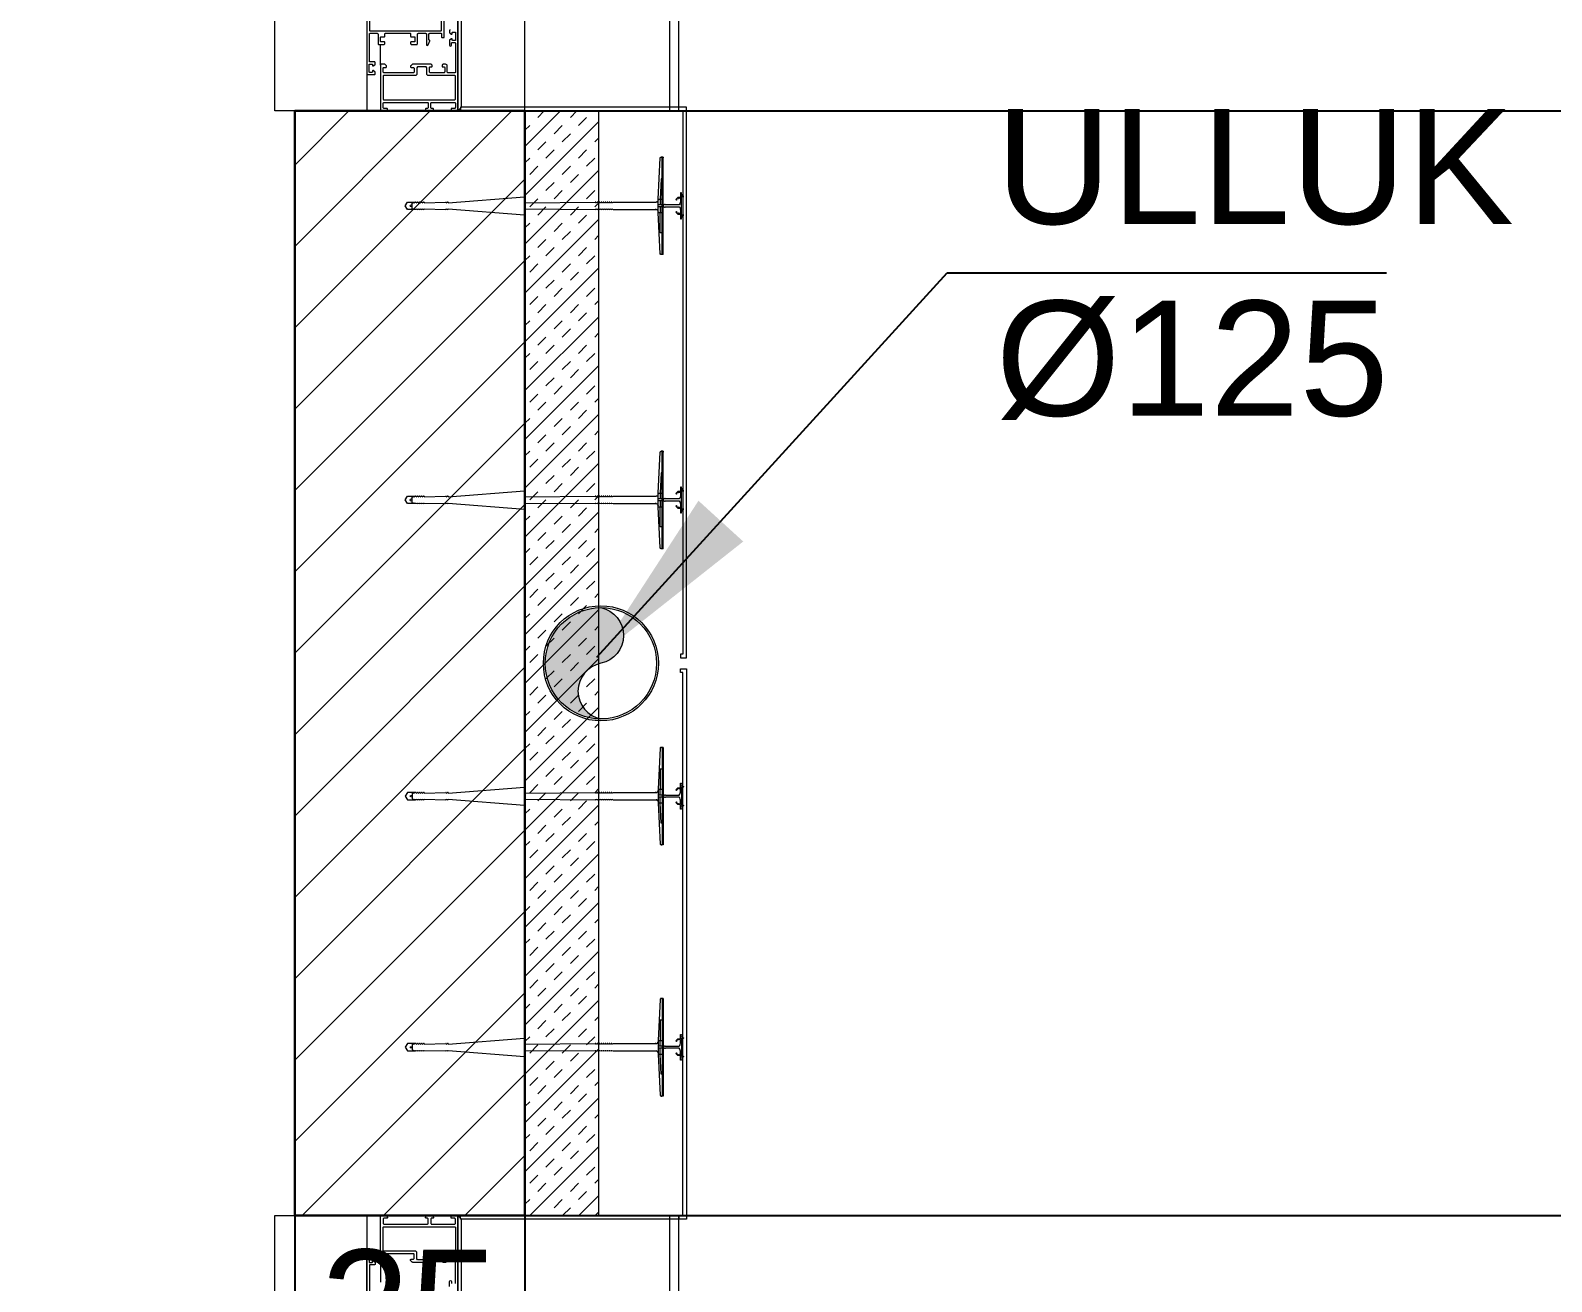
# Model space of a CAD drawing. Header units: centimetres. Extents: x 105417 to 110818, y -55119 to -48326.
# Drawn here: x 109590.6 to 109755.9, y -53189.5 to -53053.6 of the extents above; entities that cross this region are included whole.
import ezdxf

# ---------------------------------------------------------------- set-up
doc = ezdxf.new("R2010")
doc.units = ezdxf.units.CM
doc.header["$LTSCALE"] = 50
doc.header["$MEASUREMENT"] = 0
for name, pattern in [('AUSGEZOGEN', [0]), ('CACHE', [0.375, 0.25, -0.125]), ('CORNER', [20, 0, -20])]:
    doc.linetypes.add(name, pattern=pattern)
doc.layers.get('0').update_dxf_attribs({"color": 8})
for name, color, linetype, lineweight in [('ACITOP', 214, 'Continuous', 18), ('CONSOLE ISOL.', 214, 'Continuous', 15), ('ISOLATION', 252, 'Continuous', 0), ('MACONNERIE COUPE', 7, 'Continuous', 30), ('MACONNERIE HACHURE', 253, 'Continuous', 13), ('WD_Corner', 154, 'Continuous', 5), ('WD_Dowel', 154, 'Continuous', 5), ('WD_Text_Legende', 154, 'AUSGEZOGEN', 5), ('WINDOWS', 21, 'Continuous', 5)]:
    doc.layers.add(name, color=color, linetype=linetype, lineweight=lineweight)
for name, color, linetype in [('BORD', 5, 'Continuous'), ('COTE 50ème', 1, 'Continuous'), ('TEXTE', 7, 'Continuous')]:
    doc.layers.add(name, color=color, linetype=linetype)
doc.layers.add('WD_Assist1', color=6, linetype='CORNER', lineweight=0, plot=False)
doc.styles.add('RS_TEXT_1.50', font='arial.ttf', dxfattribs={"height": 12.5})
doc.styles.add('RS_TXT_50', font='arial.ttf', dxfattribs={"height": 12.5})
doc.dimstyles.new('ISO-25', dxfattribs={"dimtxt": 2.5, "dimasz": 2.5, "dimexe": 1.25, "dimexo": 0.625, "dimtad": 1, "dimtxsty": 'Standard', "dimcen": 2.5, "dimadec": 0, "dimazin": 0, "dimtfac": 1, "dimtmove": 0, "dimatfit": 3, "dimfxl": 1, "dimarcsym": 0})
doc.dimstyles.new('RS_50CM_LINEAIRE', dxfattribs={"dimscale": 5, "dimtxt": 12.5, "dimasz": 1.5, "dimexe": 1, "dimexo": 2.5, "dimgap": 1, "dimtad": 1, "dimdec": 1, "dimrnd": 0.5, "dimdsep": 46, "dimtxsty": 'RS_TXT_50', "dimblk1": 'ARCHTICK', "dimblk2": 'ARCHTICK', "dimsah": 1, "dimcen": 2.5, "dimdle": 1, "dimclrt": 4, "dimadec": 0, "dimazin": 2, "dimtfac": 1, "dimtdec": 1, "dimtix": 1, "dimtmove": 2, "dimatfit": 3, "dimfxl": 1, "dimtolj": 1, "dimtzin": 0, "dimarcsym": 0})

# ---------------------------------------------------------------- blocks, each defined once
blk = doc.blocks.new('DRITARE POS 3')
at = {"layer": 'WINDOWS', "color": 165, "linetype": 'CACHE'}
blk.add_line((-32.9, -160.11), (-32.9, 0), dxfattribs=at)
at = {"layer": 'WINDOWS'}
for p, q in [((-1.5, -4.97), (-1.5, -7.22)), ((-9.9, -151.38), (-9.9, -150)), ((-1.5, -155.12), (-1.5, -152.86))]:
    blk.add_line(p, q, dxfattribs=at)
at = {"layer": 'WINDOWS', "color": 165}
for points in [[(-9.9, 0), (-9.9, -160.11), (-33.9, -160.11), (-33.9, 0)], [(-9.9, 0), (-33.9, 0), (-33.9, -0.4), (-10.3, -0.4)], [(-10.3, -159.71), (-10.3, -0.4), (-9.9, 0), (-9.9, -160.11)], [(0, 0), (0, -160.11), (10, -160.11), (10, 0)], [(-9.9, -160.11), (-33.9, -160.11), (-33.9, -159.71), (-10.3, -159.71)]]:
    blk.add_lwpolyline(points, close=True, dxfattribs=at)
at = {"layer": 'WINDOWS'}
for points in [[(-9, -7.69), (-9, -7.16, 1), (-9.21, -7.16), (-9.21, -7.37, -0.414214)], [(-9.62, -7.37), (-9.62, -4.2, -0.414214), (-9.56, -4.14), (-8.83, -4.14, -0.414214), (-8.74, -4.24), (-8.74, -4.89, 0.414214), (-8.55, -5.08), (-8.3, -5.08, 0.198912), (-8.26, -5.06), (-8.2, -5, 0.198912), (-8.18, -4.96), (-8.18, -4.85, 0.414214), (-8.24, -4.8), (-8.4, -4.8, -0.414214), (-8.46, -4.74), (-8.46, -4.24, -0.414214), (-8.37, -4.14), (-6.91, -4.14, -0.414214), (-6.82, -4.24), (-6.82, -4.74, -0.414214), (-6.87, -4.8), (-7.04, -4.8, 0.414214), (-7.1, -4.85), (-7.1, -4.96, 0.198912), (-7.08, -5), (-7.02, -5.06, 0.198912), (-6.98, -5.08), (-4.97, -5.08, 0.198912), (-4.93, -5.06), (-4.78, -4.91, 0.198912), (-4.76, -4.87), (-4.76, -4.8, 0.414214), (-4.82, -4.74), (-5.01, -4.74, -0.340481), (-5.14, -4.65), (-5.14, -4.24, -0.414214), (-5.04, -4.14), (-1.87, -4.14, -0.414214), (-1.78, -4.24), (-1.78, -4.65, -0.414214), (-1.87, -4.74), (-2.09, -4.74, 0.414214), (-2.15, -4.8), (-2.15, -4.87, 0.198912), (-2.13, -4.91), (-1.98, -5.06, 0.198912), (-1.94, -5.08), (-1.55, -5.08, 0.414214), (-1.5, -5.02), (-1.5, -0.06, 0.414214), (-1.55, 0), (-2.13, 0, 0.322823), (-2.19, -0.04), (-2.24, -0.21, 0.511918), (-2.19, -0.28), (-1.87, -0.28, -0.414214), (-1.78, -0.37), (-1.78, -0.84, -0.414214), (-1.87, -0.93), (-6.57, -0.93, -0.414214), (-6.67, -0.84), (-6.67, -0.37, -0.414214), (-6.57, -0.28), (-6.44, -0.28, 0.511918), (-6.39, -0.21), (-6.45, -0.04, 0.322823), (-6.5, 0), (-7.12, 0, 0.322823), (-7.17, -0.04), (-7.23, -0.21, 0.511918), (-7.17, -0.28), (-7.04, -0.28, -0.414214), (-6.95, -0.37), (-6.95, -0.84, -0.414214), (-7.04, -0.93), (-9.52, -0.93, -0.414214), (-9.62, -0.84), (-9.62, -0.37, -0.414214), (-9.52, -0.28), (-9.21, -0.28, 0.511918), (-9.15, -0.21), (-9.21, -0.04, 0.322823), (-9.26, 0), (-9.84, 0, 0.414214), (-9.9, -0.06), (-9.9, -8.75, 0.414214)], [(-6.48, -7.22, 0.809546), (-6.66, -7.19)], [(0, -11.37), (0, -4.01, 0.414214), (-0.06, -3.96), (-0.84, -3.96, 0.414214), (-0.9, -4.01), (-0.9, -4.22, 0.250765), (-0.88, -4.27), (-0.71, -4.4, 0.599022), (-0.62, -4.35), (-0.62, -4.26, -0.414214), (-0.56, -4.2), (-0.3, -4.2, -0.414214), (-0.25, -4.26), (-0.25, -5.04, -0.414214), (-0.3, -5.1), (-0.56, -5.1, -0.414214), (-0.62, -5.04), (-0.62, -4.95, 0.599022), (-0.71, -4.9), (-0.88, -5.03, 0.250765), (-0.9, -5.08), (-0.9, -5.28, 0.414214), (-0.84, -5.34), (-0.34, -5.34, -0.414214), (-0.28, -5.39), (-0.28, -8.34, -0.414214)], [(0, -148.74), (0, -156.1, -0.414214), (-0.06, -156.15), (-0.84, -156.15, -0.414214), (-0.9, -156.1), (-0.9, -155.89, -0.250765), (-0.88, -155.85), (-0.71, -155.72, -0.599022), (-0.62, -155.76), (-0.62, -155.86, 0.414214), (-0.56, -155.91), (-0.3, -155.91, 0.414214), (-0.25, -155.86), (-0.25, -155.07, 0.414214), (-0.3, -155.02), (-0.56, -155.02, 0.414214), (-0.62, -155.07), (-0.62, -155.16, -0.599022), (-0.71, -155.21), (-0.88, -155.08, -0.250765), (-0.9, -155.03), (-0.9, -154.83, -0.414214), (-0.84, -154.77), (-0.34, -154.77, 0.414214), (-0.28, -154.72), (-0.28, -151.77, 0.414214), (-0.38, -151.67), (-1.12, -151.67, 0.414214), (-1.22, -151.77), (-1.22, -152.79, -0.414214), (-1.31, -152.89), (-1.87, -152.89, -0.414214), (-1.96, -152.79), (-1.96, -152.66, -0.414214), (-1.91, -152.61), (-1.55, -152.61, 0.414214), (-1.5, -152.55), (-1.5, -152.1, 0.414214), (-1.55, -152.05), (-1.91, -152.05, -0.414214), (-1.96, -151.99), (-1.96, -151.73, 0.414214), (-2.02, -151.67), (-4.71, -151.67, 0.414214), (-4.76, -151.73), (-4.76, -151.99, -0.414214), (-4.82, -152.05), (-5.17, -152.05, 0.414214), (-5.23, -152.1), (-5.23, -152.55, 0.414214), (-5.17, -152.61), (-4.82, -152.61, -0.414214), (-4.76, -152.66), (-4.76, -152.79, -0.414214), (-4.86, -152.89), (-5.42, -152.89, -0.414214), (-5.51, -152.79), (-5.51, -151.77, 0.414214), (-5.6, -151.67), (-6.39, -151.67, 0.414214), (-6.48, -151.77), (-6.48, -152.89, -0.809546), (-6.66, -152.93), (-6.85, -152.5, -0.543142), (-6.8, -152.42, 0.414214), (-6.74, -152.36), (-6.74, -151.77, 0.414214), (-6.84, -151.67), (-8.07, -151.67, 0.414214), (-8.12, -151.73), (-8.12, -152.08, -0.414214), (-8.18, -152.14), (-8.35, -152.14, -0.414214), (-8.4, -152.08), (-8.4, -149.86, 0.414214)], [(-9.06, -151.3, -0.414214), (-9, -151.36), (-9, -151.6, -0.250765), (-9.03, -151.65), (-9.19, -151.76, -0.599022), (-9.28, -151.71), (-9.28, -151.6, 0.414214), (-9.34, -151.54), (-9.6, -151.54, 0.414214), (-9.65, -151.6), (-9.65, -152.38, 0.414214), (-9.6, -152.44), (-9.34, -152.44, 0.414214), (-9.28, -152.38), (-9.28, -152.31, -0.599022), (-9.19, -152.26), (-9.03, -152.37, -0.250765), (-9, -152.42), (-9, -152.95, -1), (-9.21, -152.95), (-9.21, -152.74, 0.414214), (-9.26, -152.68), (-9.56, -152.68, 0.414214), (-9.62, -152.74), (-9.62, -155.91, 0.414214), (-9.56, -155.97), (-8.83, -155.97, 0.414214), (-8.74, -155.87), (-8.74, -155.22, -0.414214), (-8.55, -155.03), (-8.3, -155.03, -0.198912), (-8.26, -155.05), (-8.2, -155.11, -0.198912), (-8.18, -155.15), (-8.18, -155.26, -0.414214), (-8.24, -155.31), (-8.4, -155.31, 0.414214), (-8.46, -155.37), (-8.46, -155.87, 0.414214), (-8.37, -155.97), (-6.91, -155.97, 0.414214), (-6.82, -155.87), (-6.82, -155.37, 0.414214), (-6.87, -155.31), (-7.04, -155.31, -0.414214), (-7.1, -155.26), (-7.1, -155.15, -0.198912), (-7.08, -155.11), (-7.02, -155.05, -0.198912), (-6.98, -155.03), (-4.97, -155.03, -0.198912), (-4.93, -155.05), (-4.78, -155.2, -0.198912), (-4.76, -155.24), (-4.76, -155.31, -0.414214), (-4.82, -155.37), (-5.01, -155.37, 0.340481), (-5.14, -155.46), (-5.14, -155.87, 0.414214), (-5.04, -155.97), (-1.87, -155.97, 0.414214), (-1.78, -155.87), (-1.78, -155.46, 0.414214), (-1.87, -155.37), (-2.09, -155.37, -0.414214), (-2.15, -155.31), (-2.15, -155.24, -0.198912), (-2.13, -155.2), (-1.98, -155.05, -0.198912), (-1.94, -155.03), (-1.55, -155.03, -0.414214), (-1.5, -155.09), (-1.5, -160.06, -0.414214), (-1.55, -160.11), (-2.13, -160.11, -0.322823), (-2.19, -160.07), (-2.24, -159.91, -0.511918), (-2.19, -159.83), (-1.87, -159.83, 0.414214), (-1.78, -159.74), (-1.78, -159.27, 0.414214), (-1.87, -159.18), (-6.57, -159.18, 0.414214), (-6.67, -159.27), (-6.67, -159.74, 0.414214), (-6.57, -159.83), (-6.44, -159.83, -0.511918), (-6.39, -159.91), (-6.45, -160.07, -0.322823), (-6.5, -160.11), (-7.12, -160.11, -0.322823), (-7.17, -160.07), (-7.23, -159.91, -0.511918), (-7.17, -159.83), (-7.04, -159.83, 0.414214), (-6.95, -159.74), (-6.95, -159.27, 0.414214), (-7.04, -159.18), (-9.52, -159.18, 0.414214), (-9.62, -159.27), (-9.62, -159.74, 0.414214), (-9.52, -159.83), (-9.21, -159.83, -0.511918), (-9.15, -159.91), (-9.21, -160.07, -0.322823), (-9.26, -160.11), (-9.84, -160.11, -0.414214), (-9.9, -160.06), (-9.9, -151.36, -0.414214), (-9.84, -151.3)]]:
    blk.add_lwpolyline(points, format="xyb", dxfattribs=at)
for points in [[(-9.9, -160.11), (-9.9, 0), (0, 0), (0, -160.11)], [(-1.78, -1.27), (-1.83, -1.21), (-9.56, -1.21), (-9.62, -1.27), (-9.62, -3.81), (-9.56, -3.86), (-6.63, -3.86), (-6.54, -3.96), (-6.54, -4.7), (-6.44, -4.8), (-5.51, -4.8), (-5.42, -4.7), (-5.42, -3.96), (-5.32, -3.86), (-1.83, -3.86), (-1.78, -3.81)], [(-1.78, -158.84), (-1.83, -158.9), (-9.56, -158.9), (-9.62, -158.84), (-9.62, -156.3), (-9.56, -156.25), (-6.63, -156.25), (-6.54, -156.15), (-6.54, -155.41), (-6.44, -155.31), (-5.51, -155.31), (-5.42, -155.41), (-5.42, -156.15), (-5.32, -156.25), (-1.83, -156.25), (-1.78, -156.3)]]:
    blk.add_lwpolyline(points, close=True, dxfattribs=at)
blk.add_lwpolyline([(-1.5, -147.9, -0.414214), (-1.4, -147.81), (-1.18, -147.81), (-1.18, -147.81, -0.414214), (-0.28, -148.74), (-0.28, -151.34, -0.414214), (-0.34, -151.39), (-8.07, -151.39, -0.414214), (-8.12, -151.34), (-8.12, -149.58, 0.414214), (-8.22, -149.49), (-9.52, -149.49, -0.414214), (-9.62, -149.4), (-9.62, -148.84, -0.414214), (-9.52, -148.74), (-1.59, -148.74, 0.414214), (-1.5, -148.65)], format="xyb", close=True, dxfattribs=at)
blk = doc.blocks.new('A$C2225a440')
at = {"layer": 'ACITOP', "ltscale": 0.5, "true_color": 0x2776bb, "transparency": 33554559}
h = blk.add_hatch(color=152, dxfattribs=at)
h.dxf.hatch_style = 1
h.paths.add_polyline_path([(0, 6.05, 0.414214), (-6.05, 0, 0.414214), (0, -6.05, -0.823148), (0, 0, 0.810651)])
at = {"layer": 'ACITOP', "ltscale": 0.5}
blk.add_lwpolyline([(0, 6.05, -0.810651), (0, 0, 0.823148), (0, -6.05)], format="xyb", dxfattribs=at)
for radius in [6.25, 6.05]:
    blk.add_circle((0, 0), radius, dxfattribs=at)
blk = doc.blocks.new('ankeri')
at = {"layer": 'WD_Assist1'}
for p, q in [((-2.32, 5.2), (-2.54, 0.59)), ((-2.22, 5.3), (-2.32, 5.2)), ((-2, 5.3), (-2.22, 5.3)), ((-2, -5.3), (-2, 5.3)), ((-29.75, 0.39), (-30, 0)), ((-30, 0), (-29.75, -0.39)), ((-2.76, 0.39), (-29.75, 0.39)), ((-2.54, 0.59), (-2.76, 0.39)), ((-29.75, -0.39), (-2.76, -0.39)), ((-2.76, -0.39), (-2.54, -0.59)), ((-2.54, -0.59), (-2.32, -5.2)), ((-2.32, -5.2), (-2.22, -5.3)), ((-2.22, -5.3), (-2, -5.3))]:
    blk.add_line(p, q, dxfattribs=at)
at = {"layer": 'WD_Corner', "lineweight": 5}
blk.add_lwpolyline([(-2, 0.1), (-1.85, 0.1, -1), (-1.75, 0.1), (-0.25, 0.1, 0.185242), (-0.1, 0.55), (-0.1, 0.72), (-0.15, 0.73), (-0.15, 0.74), (-0.1, 0.75), (-0.1, 0.85), (-0.3, 0.85), (-0.3, 0.8), (-0.32, 0.8), (-0.33, 0.85), (-0.38, 0.85), (-0.5, 0.73), (-0.47, 0.68), (-0.48, 0.68), (-0.53, 0.7), (-0.54, 0.69), (-0.51, 0.65), (-0.54, 0.62), (-0.61, 0.69), (-0.4, 0.9), (-0.1, 0.9), (-0.1, 1.4), (0, 1.4), (0.05, 1.2), (0, 1.2), (0.05, 1.1), (0, 1.1), (0.25, 1), (0, 1), (0, -1), (0.25, -1), (0, -1.1), (0.05, -1.1), (0, -1.2), (0.05, -1.2), (0, -1.4), (-0.1, -1.4), (-0.1, -0.9), (-0.4, -0.9), (-0.61, -0.69), (-0.54, -0.62), (-0.51, -0.65), (-0.54, -0.69), (-0.53, -0.7), (-0.48, -0.68), (-0.47, -0.68), (-0.5, -0.73), (-0.38, -0.85), (-0.33, -0.85), (-0.32, -0.8), (-0.3, -0.8), (-0.3, -0.85), (-0.1, -0.85), (-0.1, -0.75), (-0.15, -0.74), (-0.15, -0.73), (-0.1, -0.72), (-0.1, -0.55, 0.185242), (-0.25, -0.1), (-1.75, -0.1, -1), (-1.85, -0.1), (-2, -0.1)], format="xyb", close=True, dxfattribs=at)
at = {"layer": 'WD_Dowel'}
for p, q in [((-2.32, 5.2), (-2.54, 0.74)), ((-2, 5.3), (-2.22, 5.3)), ((-2.11, 5.3), (-2.11, -5.3)), ((-2, 5.3), (-2, -5.3)), ((-2.11, 2.94), (-2.32, 2.94)), ((-2.32, 2.94), (-2.32, 0.74)), ((-29.75, 0.39), (-30, 0)), ((-30, 0), (-29.75, -0.39)), ((-28.88, 0.39), (-29.75, 0.39)), ((-29.47, 0.05), (-29.25, 0.09)), ((-29.47, 0.05), (-29.47, -0.05)), ((-29.25, 0.29), (-29.04, 0.37)), ((-29.25, 0.29), (-29.25, -0.29)), ((-28.88, 0.39), (-29.04, 0.34)), ((-29.04, 0.34), (-29.04, 0.37)), ((-28.82, 0.39), (-28.88, 0.39)), ((-28.82, 0.39), (-28.82, 0.34)), ((-28.82, 0.34), (-28.66, 0.39)), ((-28.61, 0.39), (-28.66, 0.39)), ((-28.61, 0.39), (-28.66, 0.39)), ((-28.61, 0.39), (-28.61, 0.34)), ((-28.61, 0.34), (-28.44, 0.39)), ((-28.39, 0.39), (-28.44, 0.39)), ((-28.39, 0.39), (-28.39, 0.34)), ((-28.39, 0.34), (-28.23, 0.39)), ((-28.17, 0.39), (-28.23, 0.39)), ((-28.17, 0.39), (-28.17, 0.34)), ((-28.17, 0.34), (-28.01, 0.39)), ((-27.96, 0.39), (-28.01, 0.39)), ((-27.96, 0.39), (-27.96, 0.34)), ((-27.96, 0.34), (-25.61, 0.39)), ((-25.56, 0.39), (-25.61, 0.39)), ((-25.56, 0.39), (-25.56, 0.34)), ((-25.56, 0.34), (-25.4, 0.39)), ((-25.34, 0.39), (-25.4, 0.39)), ((-25.34, 0.34), (-17.05, 0.99)), ((-25.34, 0.39), (-25.34, 0.34)), ((-17, 0.99), (-17.05, 0.99)), ((-17, 0.99), (-17, 0.34)), ((-17, 0.34), (-9.36, 0.39)), ((-9.3, 0.39), (-9.36, 0.39)), ((-9.3, 0.39), (-9.3, 0.34)), ((-9.3, 0.34), (-9.14, 0.39)), ((-9.09, 0.39), (-9.14, 0.39)), ((-9.09, 0.39), (-9.09, 0.34)), ((-9.09, 0.34), (-8.93, 0.39)), ((-8.87, 0.39), (-8.93, 0.39)), ((-8.87, 0.39), (-8.87, 0.34)), ((-8.87, 0.34), (-8.71, 0.39)), ((-8.66, 0.39), (-8.71, 0.39)), ((-8.66, 0.39), (-8.66, 0.34)), ((-8.66, 0.34), (-8.5, 0.39)), ((-8.44, 0.39), (-8.5, 0.39)), ((-8.44, 0.39), (-8.44, 0.34)), ((-8.44, 0.34), (-8.28, 0.39)), ((-8.23, 0.39), (-8.28, 0.39)), ((-8.23, 0.39), (-8.23, 0.34)), ((-8.23, 0.34), (-8.06, 0.39)), ((-8.01, 0.39), (-8.06, 0.39)), ((-8.01, 0.39), (-8.01, 0.34)), ((-8.01, 0.34), (-7.85, 0.39)), ((-7.79, 0.39), (-7.85, 0.39)), ((-7.79, 0.39), (-7.79, 0.34)), ((-7.79, 0.34), (-7.63, 0.39)), ((-7.58, 0.39), (-7.63, 0.39)), ((-7.58, 0.39), (-7.58, 0.34)), ((-7.58, 0.34), (-7.42, 0.39)), ((-7.42, 0.39), (-2.76, 0.39)), ((-2.54, 0.74), (-2.54, -0.74)), ((-2.54, 0.74), (-2.11, 0.74)), ((-2.11, 0.1), (-2.54, 0.1)), ((-2.32, 0.1), (-2.32, 0.74)), ((-29.75, -0.39), (-28.88, -0.39)), ((-29.25, -0.1), (-29.47, -0.05)), ((-29.25, -0.29), (-29.04, -0.37)), ((-29.04, -0.37), (-29.04, -0.34)), ((-29.04, -0.34), (-28.88, -0.39)), ((-28.82, -0.39), (-28.88, -0.39)), ((-28.82, -0.39), (-28.82, -0.34)), ((-28.82, -0.34), (-28.66, -0.39)), ((-28.61, -0.39), (-28.66, -0.39)), ((-28.61, -0.39), (-28.61, -0.34)), ((-28.61, -0.34), (-28.44, -0.39)), ((-28.39, -0.39), (-28.44, -0.39)), ((-28.39, -0.39), (-28.39, -0.34)), ((-28.39, -0.34), (-28.23, -0.39)), ((-28.17, -0.39), (-28.23, -0.39)), ((-28.17, -0.39), (-28.17, -0.34)), ((-28.17, -0.34), (-28.01, -0.39)), ((-27.96, -0.39), (-28.01, -0.39)), ((-27.96, -0.39), (-27.96, -0.34)), ((-27.96, -0.34), (-25.61, -0.39)), ((-25.56, -0.39), (-25.61, -0.39)), ((-25.56, -0.39), (-25.56, -0.34)), ((-25.56, -0.34), (-25.4, -0.39)), ((-25.34, -0.39), (-25.4, -0.39)), ((-25.34, -0.39), (-25.34, -0.34)), ((-25.34, -0.34), (-17.05, -0.99)), ((-17, -0.99), (-17.05, -0.99)), ((-17, -0.99), (-17, -0.34)), ((-17, -0.34), (-9.36, -0.39)), ((-9.3, -0.39), (-9.36, -0.39)), ((-9.3, -0.39), (-9.3, -0.34)), ((-9.3, -0.34), (-9.14, -0.39)), ((-9.09, -0.39), (-9.14, -0.39)), ((-9.09, -0.39), (-9.09, -0.34)), ((-9.09, -0.34), (-8.93, -0.39)), ((-8.87, -0.39), (-8.93, -0.39)), ((-8.87, -0.39), (-8.87, -0.34)), ((-8.87, -0.34), (-8.71, -0.39)), ((-8.66, -0.39), (-8.71, -0.39)), ((-8.66, -0.39), (-8.66, -0.34)), ((-8.66, -0.34), (-8.5, -0.39)), ((-8.44, -0.39), (-8.5, -0.39)), ((-8.44, -0.39), (-8.44, -0.34)), ((-8.44, -0.34), (-8.28, -0.39)), ((-8.23, -0.39), (-8.28, -0.39)), ((-8.23, -0.39), (-8.23, -0.34)), ((-8.23, -0.34), (-8.06, -0.39)), ((-8.01, -0.39), (-8.06, -0.39)), ((-8.01, -0.39), (-8.01, -0.34)), ((-8.01, -0.34), (-7.85, -0.39)), ((-7.79, -0.39), (-7.85, -0.39)), ((-7.79, -0.39), (-7.79, -0.34)), ((-7.79, -0.34), (-7.63, -0.39)), ((-7.58, -0.39), (-7.63, -0.39)), ((-7.58, -0.39), (-7.58, -0.34)), ((-7.58, -0.34), (-7.42, -0.39)), ((-7.42, -0.39), (-2.76, -0.39)), ((-2.11, -0.1), (-2.54, -0.1)), ((-2.54, -0.74), (-2.11, -0.74)), ((-2.54, -0.74), (-2.32, -5.2)), ((-2.32, -0.74), (-2.32, -0.1)), ((-2.22, -2.94), (-2.32, -0.74)), ((-2.11, -2.94), (-2.22, -2.94)), ((-2, -5.3), (-2.22, -5.3))]:
    blk.add_line(p, q, dxfattribs=at)
for centre, major_axis, start_param, end_param in [((-2.22, 5.2), (0.108, 0), 1.570796, 3.141593), ((-2.76, 0.59), (0.216, 0), -1.570795, 0), ((-2.76, -0.59), (-0.216, 0), 3.141593, 4.712389), ((-2.22, -5.2), (0.108, 0), 3.141593, 4.712389)]:
    blk.add_ellipse(centre, major_axis=major_axis, ratio=0.909091, start_param=start_param, end_param=end_param, dxfattribs=at)
blk = doc.blocks.new('_ArchTick')
at = {"color": 0, "linetype": 'ByBlock', "const_width": 0.15}
blk.add_lwpolyline([(-0.5, -0.5), (0.5, 0.5)], dxfattribs=at)
blk = doc.blocks.new('*D1138')
at = {"layer": 'COTE 50ème', "color": 0, "lineweight": -2, "ltscale": 0.5, "transparency": 16777216}
for p, q in [((109804.15, -53347.47), (109804.15, -53177.36)), ((109641.43, -53182.36), (109809.15, -53182.36)), ((109644.35, -53342.47), (109809.15, -53342.47))]:
    blk.add_line(p, q, dxfattribs=at)
at = {"layer": 'Defpoints', "color": 0, "ltscale": 0.5, "transparency": 16777216}
for p in [(109628.93, -53182.36), (109804.15, -53182.36), (109631.85, -53342.47)]:
    blk.add_point(p, dxfattribs=at)
at = {"layer": 'COTE 50ème', "color": 0, "lineweight": -2, "ltscale": 0.5, "transparency": 16777216, "xscale": 7.5, "yscale": 7.5, "zscale": 7.5}
for p, rotation in [((109804.15, -53182.36), 90), ((109804.15, -53342.47), 270)]:
    blk.add_blockref('_ArchTick', p, dxfattribs=dict(at, rotation=rotation))
at = {"layer": 'COTE 50ème', "color": 4, "ltscale": 0.5, "transparency": 16777216, "insert": (109792.77, -53262.42), "char_height": 12.5, "attachment_point": 5, "rotation": 90, "style": 'RS_TXT_50'}
blk.add_mtext('\\A1;160', dxfattribs=at)
blk = doc.blocks.new('*D1139')
at = {"layer": 'COTE 50ème', "color": 0, "lineweight": -2, "ltscale": 0.5, "transparency": 16777216}
for p, q in [((109804.15, -53187.36), (109804.15, -53057.36)), ((109641.43, -53062.36), (109809.15, -53062.36)), ((109641.43, -53182.36), (109809.15, -53182.36))]:
    blk.add_line(p, q, dxfattribs=at)
at = {"layer": 'Defpoints', "color": 0, "ltscale": 0.5, "transparency": 16777216}
for p in [(109628.93, -53062.36), (109804.15, -53062.36), (109628.93, -53182.36)]:
    blk.add_point(p, dxfattribs=at)
at = {"layer": 'COTE 50ème', "color": 0, "lineweight": -2, "ltscale": 0.5, "transparency": 16777216, "xscale": 7.5, "yscale": 7.5, "zscale": 7.5}
for p, rotation in [((109804.15, -53062.36), 90), ((109804.15, -53182.36), 270)]:
    blk.add_blockref('_ArchTick', p, dxfattribs=dict(at, rotation=rotation))
at = {"layer": 'COTE 50ème', "color": 4, "ltscale": 0.5, "transparency": 16777216, "insert": (109792.77, -53122.36), "char_height": 12.5, "attachment_point": 5, "rotation": 90, "style": 'RS_TXT_50'}
blk.add_mtext('\\A1;120', dxfattribs=at)
blk = doc.blocks.new('*D1140')
at = {"layer": 'COTE 50ème', "color": 0, "lineweight": -2, "ltscale": 0.5, "transparency": 16777216}
for p, q in [((109804.15, -53067.36), (109804.15, -52897.25)), ((109637.17, -52902.25), (109809.15, -52902.25)), ((109641.43, -53062.36), (109809.15, -53062.36))]:
    blk.add_line(p, q, dxfattribs=at)
at = {"layer": 'Defpoints', "color": 0, "ltscale": 0.5, "transparency": 16777216}
for p in [(109624.67, -52902.25), (109804.15, -52902.25), (109628.93, -53062.36)]:
    blk.add_point(p, dxfattribs=at)
at = {"layer": 'COTE 50ème', "color": 0, "lineweight": -2, "ltscale": 0.5, "transparency": 16777216, "xscale": 7.5, "yscale": 7.5, "zscale": 7.5}
for p, rotation in [((109804.15, -52902.25), 90), ((109804.15, -53062.36), 270)]:
    blk.add_blockref('_ArchTick', p, dxfattribs=dict(at, rotation=rotation))
at = {"layer": 'COTE 50ème', "color": 4, "ltscale": 0.5, "transparency": 16777216, "insert": (109792.77, -52982.31), "char_height": 12.5, "attachment_point": 5, "rotation": 90, "style": 'RS_TXT_50'}
blk.add_mtext('\\A1;160', dxfattribs=at)
blk = doc.blocks.new('*D1150')
at = {"layer": 'COTE 50ème', "color": 0, "lineweight": -2, "ltscale": 0.5, "transparency": 16777216}
for p, q in [((109835.41, -52457.36), (109835.41, -53767.36)), ((109756.85, -52462.36), (109840.41, -52462.36)), ((109656.85, -53762.36), (109840.41, -53762.36))]:
    blk.add_line(p, q, dxfattribs=at)
at = {"layer": 'Defpoints', "color": 0, "ltscale": 0.5, "transparency": 16777216}
for p in [(109744.35, -52462.36), (109644.35, -53762.36), (109835.41, -53762.36)]:
    blk.add_point(p, dxfattribs=at)
at = {"layer": 'COTE 50ème', "color": 0, "lineweight": -2, "ltscale": 0.5, "transparency": 16777216, "xscale": 7.5, "yscale": 7.5, "zscale": 7.5}
for p, rotation in [((109835.41, -52462.36), 90), ((109835.41, -53762.36), 270)]:
    blk.add_blockref('_ArchTick', p, dxfattribs=dict(at, rotation=rotation))
at = {"layer": 'COTE 50ème', "color": 4, "ltscale": 0.5, "transparency": 16777216, "insert": (109824.03, -53112.36), "char_height": 12.5, "attachment_point": 5, "rotation": 90, "style": 'RS_TXT_50'}
blk.add_mtext('\\A1;1300', dxfattribs=at)
blk = doc.blocks.new('*D1152')
at = {"layer": 'COTE 50ème', "color": 0, "lineweight": -2, "ltscale": 0.5, "transparency": 16777216}
for p, q in [((109869.2, -54127.36), (109869.2, -52052.36)), ((109656.85, -52057.36), (109874.2, -52057.36)), ((108886.85, -54122.36), (109874.2, -54122.36))]:
    blk.add_line(p, q, dxfattribs=at)
at = {"layer": 'Defpoints', "color": 0, "ltscale": 0.5, "transparency": 16777216}
for p in [(109644.35, -52057.36), (109869.2, -52057.36), (108874.35, -54122.36)]:
    blk.add_point(p, dxfattribs=at)
at = {"layer": 'COTE 50ème', "color": 0, "lineweight": -2, "ltscale": 0.5, "transparency": 16777216, "xscale": 7.5, "yscale": 7.5, "zscale": 7.5}
for p, rotation in [((109869.2, -52057.36), 90), ((109869.2, -54122.36), 270)]:
    blk.add_blockref('_ArchTick', p, dxfattribs=dict(at, rotation=rotation))
at = {"layer": 'COTE 50ème', "color": 4, "ltscale": 0.5, "transparency": 16777216, "insert": (109857.82, -53089.86), "char_height": 12.5, "attachment_point": 5, "rotation": 90, "style": 'RS_TXT_50'}
blk.add_mtext('\\A1;2065', dxfattribs=at)
blk = doc.blocks.new('*D1249')
at = {"layer": 'COTE 50ème', "color": 0, "lineweight": -2, "ltscale": 0.5, "transparency": 16777216}
for p, q in [((109099.36, -53159.43), (109099.36, -53208.78)), ((109619.35, -53171), (109619.35, -53208.78)), ((109094.36, -53203.78), (109624.35, -53203.78))]:
    blk.add_line(p, q, dxfattribs=at)
at = {"layer": 'Defpoints', "color": 0, "ltscale": 0.5, "transparency": 16777216}
for p in [(109099.36, -53146.93), (109619.35, -53158.5), (109619.35, -53203.78)]:
    blk.add_point(p, dxfattribs=at)
at = {"layer": 'COTE 50ème', "color": 0, "lineweight": -2, "ltscale": 0.5, "transparency": 16777216, "xscale": 7.5, "yscale": 7.5, "zscale": 7.5, "rotation": 180}
blk.add_blockref('_ArchTick', (109099.36, -53203.78), dxfattribs=at)
at = {"layer": 'COTE 50ème', "color": 0, "lineweight": -2, "ltscale": 0.5, "transparency": 16777216, "xscale": 7.5, "yscale": 7.5, "zscale": 7.5}
blk.add_blockref('_ArchTick', (109619.35, -53203.78), dxfattribs=at)
at = {"layer": 'COTE 50ème', "color": 4, "ltscale": 0.5, "transparency": 16777216, "insert": (109359.36, -53192.4), "char_height": 12.5, "attachment_point": 5, "style": 'RS_TXT_50'}
blk.add_mtext('\\A1;520', dxfattribs=at)
blk = doc.blocks.new('*D1250')
at = {"layer": 'COTE 50ème', "color": 0, "lineweight": -2, "ltscale": 0.5, "transparency": 16777216}
for p, q in [((109619.35, -53171), (109619.35, -53208.78)), ((109644.35, -53171), (109644.35, -53208.78)), ((109619.35, -53203.78), (109611.85, -53203.78)), ((109619.35, -53203.78), (109644.35, -53203.78)), ((109644.35, -53203.78), (109651.85, -53203.78))]:
    blk.add_line(p, q, dxfattribs=at)
at = {"layer": 'Defpoints', "color": 0, "ltscale": 0.5, "transparency": 16777216}
for p in [(109619.35, -53158.5), (109644.35, -53158.5), (109644.35, -53203.78)]:
    blk.add_point(p, dxfattribs=at)
at = {"layer": 'COTE 50ème', "color": 0, "lineweight": -2, "ltscale": 0.5, "transparency": 16777216, "xscale": 7.5, "yscale": 7.5, "zscale": 7.5}
blk.add_blockref('_ArchTick', (109619.35, -53203.78), dxfattribs=at)
at = {"layer": 'COTE 50ème', "color": 0, "lineweight": -2, "ltscale": 0.5, "transparency": 16777216, "xscale": 7.5, "yscale": 7.5, "zscale": 7.5, "rotation": 180}
blk.add_blockref('_ArchTick', (109644.35, -53203.78), dxfattribs=at)
at = {"layer": 'COTE 50ème', "color": 4, "ltscale": 0.5, "transparency": 16777216, "insert": (109631.85, -53192.4), "char_height": 12.5, "attachment_point": 5, "style": 'RS_TXT_50'}
blk.add_mtext('\\A1;25', dxfattribs=at)

msp = doc.modelspace()

# ---------------------------------------------------------------- hatches: boundary and pattern name
at = {"layer": 'ISOLATION', "transparency": 33554687}
h = msp.add_hatch(dxfattribs=at)
h.set_pattern_fill('INSUL', color=256, scale=10, angle=45)
h.paths.add_polyline_path([(109652.35, -53182.36), (109644.35, -53182.36), (109644.35, -53062.36), (109652.35, -53062.36)])
at = {"layer": 'MACONNERIE HACHURE'}
h = msp.add_hatch(dxfattribs=at)
h.set_pattern_fill('ANSI31', color=256, scale=50, style=0)
h.paths.add_polyline_path([(107874.35, -53728.36), (107763.35, -53728.36), (107763.35, -53770.36), (107874.35, -53770.36)])
h.paths.add_polyline_path([(107866.35, -53736.36), (107771.35, -53736.36), (107771.35, -53762.36), (107866.35, -53762.36)], flags=16)
h.paths.add_polyline_path([(109325.35, -53728.36), (109214.35, -53728.36), (109214.35, -53770.36), (109325.35, -53770.36)])
h.paths.add_polyline_path([(109317.35, -53736.36), (109222.35, -53736.36), (109222.35, -53762.36), (109317.35, -53762.36)], flags=16)
h.paths.add_polyline_path([(109454.35, -52082.36), (109509.35, -52082.36), (109509.35, -52057.36), (109454.35, -52057.36)])
h.paths.add_polyline_path([(109274.35, -52057.36), (109174.35, -52057.36), (109174.35, -52082.36), (109274.35, -52082.36)])
h.paths.add_polyline_path([(107444.35, -53677.36), (107444.35, -53737.36), (107469.35, -53737.36), (107469.35, -53677.36)])
h.paths.add_polyline_path([(108556.85, -53762.36), (108531.85, -53762.36), (108531.85, -53982.36), (108556.85, -53982.36)])
h.paths.add_polyline_path([(108239.36, -53952.36), (108214.36, -53952.36), (108214.36, -54122.36), (108331.85, -54122.36), (108331.85, -54097.36), (108239.36, -54097.36)])
h.paths.add_polyline_path([(108556.85, -53982.36), (108531.85, -53982.36), (108531.85, -54122.36), (108556.85, -54122.36)])
h.paths.add_polyline_path([(108849.35, -53952.36), (108874.35, -53952.36), (108874.35, -54122.36), (108756.85, -54122.36), (108756.85, -54097.36), (108849.35, -54097.36)])
h.paths.add_polyline_path([(107469.35, -53422.36), (107444.35, -53422.36), (107444.35, -53497.36), (107469.35, -53497.36)])
h.paths.add_polyline_path([(109644.35, -53677.36), (109644.35, -53737.36), (109619.35, -53737.36), (109619.35, -53677.36)])
h.paths.add_polyline_path([(109619.35, -53342.47), (109644.35, -53342.47), (109644.35, -53397.36), (109619.35, -53397.36)])
h.paths.add_polyline_path([(107469.35, -53342.47), (107444.35, -53342.47), (107444.35, -53397.36), (107469.35, -53397.36)])
h.paths.add_polyline_path([(109619.35, -52847.36), (109644.35, -52847.36), (109644.35, -52902.25), (109619.35, -52902.25)])
h.paths.add_polyline_path([(109099.36, -53146.93), (108984.36, -53146.93), (108984.36, -53096.93), (109099.36, -53096.93)])
h.paths.add_polyline_path([(109089.36, -53136.93), (108994.36, -53136.93), (108994.36, -53106.93), (109089.36, -53106.93)], flags=16)
h.paths.add_polyline_path([(108104.35, -53147.36), (107989.35, -53147.36), (107989.35, -53097.36), (108104.35, -53097.36)])
h.paths.add_polyline_path([(108094.35, -53137.36), (107999.35, -53137.36), (107999.35, -53107.36), (108094.35, -53107.36)], flags=16)
h.paths.add_polyline_path([(108794.35, -52797.36), (108774.35, -52797.36), (108774.35, -52787.36), (108794.35, -52787.36)])
h.paths.add_polyline_path([(108849.35, -53737.36), (108756.85, -53737.36), (108756.85, -53762.36), (108849.35, -53762.36)])
h.paths.add_polyline_path([(109234.24, -53477.36), (109209.24, -53477.36), (109209.24, -53422.36), (109234.24, -53422.36)])
h.paths.add_polyline_path([(109619.35, -53062.36), (109644.35, -53062.36), (109644.35, -53182.36), (109619.35, -53182.36)])
h.paths.add_polyline_path([(108809.35, -53326.05), (108874.35, -53326.05), (108874.35, -53348.05), (108849.35, -53348.05), (108849.35, -53338.05), (108809.35, -53338.05)])
h.paths.add_polyline_path([(109619.35, -53422.36), (109644.35, -53422.36), (109644.35, -53497.36), (109619.35, -53497.36)])
h.paths.add_polyline_path([(108704.35, -52527.36), (108794.35, -52527.36), (108794.35, -52607.36), (108947.35, -52607.36), (108947.35, -52512.38), (108959.35, -52512.38), (108959.35, -52632.36), (108794.35, -52632.36), (108794.35, -52687.36), (108774.35, -52687.36), (108774.35, -52583.36), (108704.35, -52583.36), (108704.35, -52632.36), (108669.35, -52632.36), (108669.35, -52612.36), (108679.35, -52612.36), (108679.35, -52562.36), (108704.35, -52562.36), (108704.35, -52578.36), (108774.35, -52578.36), (108774.35, -52552.36), (108704.35, -52552.36)])
h.paths.add_polyline_path([(108874.35, -53702.36), (108849.35, -53702.36), (108849.35, -53440.05), (108874.35, -53440.05), (108874.35, -53477.36), (108934.35, -53477.36), (108934.35, -53502.36), (108874.35, -53502.36)])
h.paths.add_polyline_path([(108814.35, -52082.36), (108947.35, -52082.36), (108947.35, -52236.36), (108959.35, -52236.36), (108959.35, -52082.36), (108994.35, -52082.36), (108994.35, -52057.36), (108814.35, -52057.36)])
h.paths.add_polyline_path([(109509.35, -52482.36), (109509.35, -52424.25), (109534.35, -52424.25), (109534.35, -52477.36), (109644.35, -52477.36), (109644.35, -52567.36), (109619.35, -52567.36), (109619.35, -52502.36), (109286.35, -52502.36), (109286.35, -52507.36), (109134.35, -52507.36), (109134.35, -52517.36), (109122.35, -52517.36), (109122.35, -52422.36), (109061.49, -52422.36), (109061.49, -52410.36), (109134.35, -52410.36), (109134.35, -52482.36)])
h.paths.add_polyline_path([(109071.35, -52817.36), (109071.35, -52723.36), (109083.35, -52723.36), (109083.35, -52797.36), (109221.35, -52797.36), (109221.35, -52631.36), (109083.35, -52631.36), (109083.35, -52641.36), (109071.35, -52641.36), (109071.35, -52619.36), (109122.35, -52619.36), (109122.35, -52609.36), (109134.35, -52609.36), (109134.35, -52619.36), (109241.35, -52619.36), (109241.35, -52797.36), (109509.35, -52797.36), (109509.35, -52817.36)])
h.paths.add_polyline_path([(108294.35, -52797.36), (108314.35, -52797.36), (108314.35, -52787.36), (108294.35, -52787.36)])
h.paths.add_polyline_path([(108239.35, -53737.36), (108331.85, -53737.36), (108331.85, -53762.36), (108239.35, -53762.36)])
h.paths.add_polyline_path([(107859.35, -53477.36), (107884.35, -53477.36), (107884.35, -53422.36), (107859.35, -53422.36)])
h.paths.add_polyline_path([(107469.35, -53062.36), (107444.35, -53062.36), (107444.35, -53182.36), (107469.35, -53182.36)])
h.paths.add_polyline_path([(108279.35, -53326.05), (108214.35, -53326.05), (108214.35, -53348.05), (108239.35, -53348.05), (108239.35, -53338.05), (108279.35, -53338.05)])
h.paths.add_polyline_path([(108724.52, -52902.36), (108774.35, -52902.36), (108774.35, -52942.36), (108724.52, -52942.36)])
h.paths.add_polyline_path([(108564.35, -52902.36), (108604.35, -52902.36), (108604.35, -52942.36), (108564.35, -52942.36)])
h.paths.add_polyline_path([(109509.35, -52154.25), (109534.35, -52154.25), (109534.35, -52107.36), (109509.35, -52107.36)])
h.paths.add_polyline_path([(109619.35, -52797.36), (109644.35, -52797.36), (109644.35, -52747.36), (109619.35, -52747.36)])
h.paths.add_polyline_path([(108364.19, -52902.36), (108314.35, -52902.36), (108314.35, -52942.36), (108364.19, -52942.36)])
h.paths.add_polyline_path([(108524.35, -52902.36), (108484.35, -52902.36), (108484.35, -52942.36), (108524.35, -52942.36)])
h.paths.add_polyline_path([(108679.35, -52082.36), (108659.35, -52082.36), (108659.35, -52057.36), (108679.35, -52057.36)])
h.paths.add_polyline_path([(108384.35, -52527.36), (108294.35, -52527.36), (108294.35, -52607.36), (108141.35, -52607.36), (108141.35, -52512.38), (108129.35, -52512.38), (108129.35, -52632.36), (108294.35, -52632.36), (108294.35, -52687.36), (108314.35, -52687.36), (108314.35, -52583.36), (108384.35, -52583.36), (108384.35, -52632.36), (108569.35, -52632.36), (108569.35, -52612.36), (108409.35, -52612.36), (108409.35, -52562.36), (108384.35, -52562.36), (108384.35, -52578.36), (108314.35, -52578.36), (108314.35, -52552.36), (108384.35, -52552.36)])
h.paths.add_polyline_path([(107579.35, -52154.25), (107554.35, -52154.25), (107554.35, -52107.36), (107579.35, -52107.36)])
h.paths.add_polyline_path([(108559.35, -53737.36), (108576.85, -53737.36), (108576.85, -53762.36), (108511.85, -53762.36), (108511.85, -53737.36), (108529.35, -53737.36), (108529.35, -53272.36), (108559.35, -53272.36)])
h.paths.add_polyline_path([(108214.35, -53702.36), (108239.35, -53702.36), (108239.35, -53440.05), (108214.35, -53440.05), (108214.35, -53477.36), (108154.35, -53477.36), (108154.35, -53502.36), (108214.35, -53502.36)])
h.paths.add_polyline_path([(108559.35, -52082.36), (108409.35, -52082.36), (108409.35, -52057.36), (108559.35, -52057.36)])
h.paths.add_polyline_path([(108274.35, -52082.36), (108141.35, -52082.36), (108141.35, -52236.36), (108129.35, -52236.36), (108129.35, -52082.36), (107579.35, -52082.36), (107579.35, -52057.36), (108274.35, -52057.36)])
h.paths.add_polyline_path([(107579.35, -52482.36), (107579.35, -52424.25), (107554.35, -52424.25), (107554.35, -52477.36), (107444.35, -52477.36), (107444.35, -52567.36), (107469.35, -52567.36), (107469.35, -52502.36), (107802.35, -52502.36), (107802.35, -52507.36), (107954.35, -52507.36), (107954.35, -52517.36), (107966.35, -52517.36), (107966.35, -52422.36), (108027.22, -52422.36), (108027.22, -52410.36), (107954.35, -52410.36), (107954.35, -52482.36)])
h.paths.add_polyline_path([(108017.35, -52817.36), (108017.35, -52723.36), (108005.35, -52723.36), (108005.35, -52797.36), (107867.35, -52797.36), (107867.35, -52631.36), (108005.35, -52631.36), (108005.35, -52641.36), (108017.35, -52641.36), (108017.35, -52619.36), (107966.35, -52619.36), (107966.35, -52609.36), (107954.35, -52609.36), (107954.35, -52619.36), (107847.35, -52619.36), (107847.35, -52797.36), (107579.35, -52797.36), (107579.35, -52817.36)])
h.paths.add_polyline_path([(107469.35, -52797.36), (107444.35, -52797.36), (107444.35, -52747.36), (107469.35, -52747.36)])
h.paths.add_polyline_path([(107469.35, -52847.36), (107444.35, -52847.36), (107444.35, -52902.25), (107469.35, -52902.25)])
h.paths.add_polyline_path([(108947.35, -52328.36), (108704.35, -52328.36), (108704.35, -52348.36), (108947.35, -52348.36), (108947.35, -52430.38), (108959.35, -52430.38), (108959.35, -52422.36), (108969.35, -52422.36), (108969.35, -52410.36), (108959.35, -52410.36), (108959.35, -52318.36), (108947.35, -52318.36)])
h.paths.add_polyline_path([(108141.35, -52328.36), (108384.35, -52328.36), (108384.35, -52348.36), (108141.35, -52348.36), (108141.35, -52430.38), (108129.35, -52430.38), (108129.35, -52422.36), (108119.35, -52422.36), (108119.35, -52410.36), (108129.35, -52410.36), (108129.35, -52318.36), (108141.35, -52318.36)])

# ---------------------------------------------------------------- linework, layer by layer
at = {"layer": 'BORD', "lineweight": 5, "ltscale": 0.5}
msp.add_lwpolyline([(109644.35, -52057.36), (107444.35, -52057.36), (107444.35, -52122.36), (107344.35, -52122.36), (107344.35, -52462.36), (107444.35, -52462.36), (107444.35, -53762.36), (107574.35, -53762.36), (107574.35, -53962.36), (108214.35, -53962.36), (108214.35, -54122.36), (108874.35, -54122.36), (108874.35, -53962.36), (109514.24, -53962.36), (109514.24, -53762.36), (109644.35, -53762.36), (109644.35, -52462.36), (109744.35, -52462.36), (109744.35, -52122.36), (109644.35, -52122.36)], close=True, dxfattribs=at)
at = {"layer": 'CONSOLE ISOL.', "lineweight": 5, "ltscale": 0.5}
msp.add_lwpolyline([(108544.35, -53272.36), (108544.35, -54122.36), (108874.35, -54122.36), (108874.35, -53962.36), (109514.24, -53962.36), (109514.24, -53762.36), (109644.35, -53762.36), (109644.35, -52462.36), (109744.35, -52462.36), (109744.35, -52122.36), (109644.35, -52122.36), (109644.35, -52057.36), (108691.85, -52057.36), (108691.85, -52552.36), (108774.35, -52552.36), (108774.35, -52797.36), (108809.35, -52797.36), (108809.35, -53272.36)], close=True, dxfattribs=at)
at = {"layer": 'ISOLATION', "ltscale": 0.5}
msp.add_lwpolyline([(109652.35, -53182.36), (109644.35, -53182.36), (109644.35, -53062.36), (109652.35, -53062.36)], close=True, dxfattribs=at)
at = {"layer": 'MACONNERIE COUPE'}
msp.add_lwpolyline([(109619.35, -53062.36), (109644.35, -53062.36), (109644.35, -53182.36), (109619.35, -53182.36)], close=True, dxfattribs=at)
at = {"layer": 'WD_Corner', "lineweight": 5, "ltscale": 0.5}
for points in [[(109661.25, -53121.36), (109661.25, -53121.76), (109661.9, -53121.76), (109661.9, -53061.96), (109637.35, -53061.96), (109637.35, -53062.36), (109661.5, -53062.36), (109661.5, -53121.36)], [(109661.25, -53123.36), (109661.25, -53122.96), (109661.9, -53122.96), (109661.9, -53182.76), (109637.35, -53182.76), (109637.35, -53182.36), (109661.5, -53182.36), (109661.5, -53123.36)]]:
    msp.add_lwpolyline(points, close=True, dxfattribs=at)

# ---------------------------------------------------------------- block references
at = {"lineweight": 5, "xscale": -1}
for p in [(109627.17, -52902.25), (109627.17, -53182.36)]:
    msp.add_blockref('DRITARE POS 3', p, dxfattribs=at)
at = {"layer": 'ACITOP', "ltscale": 0.5}
msp.add_blockref('A$C2225a440', (109652.6, -53122.36), dxfattribs=at)
at = {"layer": 'ACITOP', "ltscale": 0.5, "rotation": 4.427627168266265e-06}
msp.add_blockref('A$C2225a440', (109652.6, -53122.36), dxfattribs=at)
at = {"layer": 'WD_Text_Legende', "xscale": -1, "rotation": 180.0000044276272}
for p in [(109661.35, -53072.66), (109661.35, -53104.61)]:
    msp.add_blockref('ankeri', p, dxfattribs=at)
at = {"layer": 'WD_Text_Legende', "rotation": 4.427627168266265e-06}
for p in [(109661.35, -53136.79), (109661.35, -53164.07)]:
    msp.add_blockref('ankeri', p, dxfattribs=at)

# ---------------------------------------------------------------- texts
at = {"layer": 'TEXTE', "insert": (109695.46, -53062.13), "char_height": 12.5, "width": 4.547473508864641e-13, "attachment_point": 1, "style": 'RS_TEXT_1.50'}
msp.add_mtext('ULLUK\\P%%C125', dxfattribs=at)

# ---------------------------------------------------------------- dimensions: what is measured, and where the dimension line sits
at = {"layer": 'COTE 50ème', "ltscale": 0.5}
for base, p1, p2, picture, middle in [((109869.2, -52057.36), (108874.35, -54122.36), (109644.35, -52057.36), '*D1152', (109857.82, -53089.86)), ((109835.41, -53762.36), (109744.35, -52462.36), (109644.35, -53762.36), '*D1150', (109824.03, -53112.36)), ((109804.15, -52902.25), (109628.93, -53062.36), (109624.67, -52902.25), '*D1140', (109792.77, -52982.31)), ((109804.15, -53062.36), (109628.93, -53182.36), (109628.93, -53062.36), '*D1139', (109792.77, -53122.36)), ((109804.15, -53182.36), (109631.85, -53342.47), (109628.93, -53182.36), '*D1138', (109792.77, -53262.42))]:
    dim = msp.add_linear_dim(base=base, p1=p1, p2=p2, angle=90, dimstyle='RS_50CM_LINEAIRE', dxfattribs=at)
    dim.commit()
    dim.dimension.update_dxf_attribs({"geometry": picture, "text_midpoint": middle})
for base, p1, p2, picture, middle in [((109619.35, -53203.78), (109099.36, -53146.93), (109619.35, -53158.5), '*D1249', (109359.36, -53192.4)), ((109644.35, -53203.78), (109619.35, -53158.5), (109644.35, -53158.5), '*D1250', (109631.85, -53192.4))]:
    dim = msp.add_linear_dim(base=base, p1=p1, p2=p2, dimstyle='RS_50CM_LINEAIRE', dxfattribs=at)
    dim.commit()
    dim.dimension.update_dxf_attribs({"geometry": picture, "text_midpoint": middle})

# ---------------------------------------------------------------- leaders
at = {"layer": 'TEXTE', "color": 1, "linetype": 'ByBlock', "lineweight": 13}
msp.add_leader([(109652.16, -53121.7), (109690.2, -53079.93), (109737.91, -53079.93)], dimstyle='ISO-25', override={"dimasz": 20, "dimtad": 0}, dxfattribs=at)

doc.saveas('drawing.dxf')
